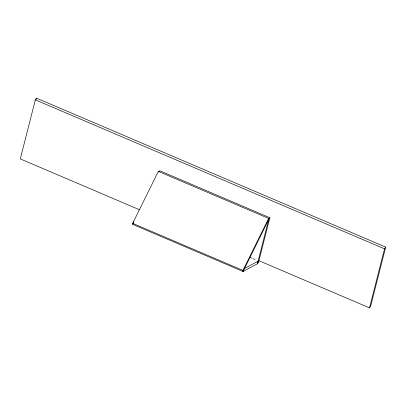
<?xml version="1.0" encoding="UTF-8"?>
<svg xmlns="http://www.w3.org/2000/svg" width="406" height="406" viewBox="0 0 406 406"><rect width="100%" height="100%" fill="white"/><g stroke="black" fill="none" stroke-linecap="round" stroke-linejoin="round"><path stroke-width="0.61" d="M258.734 260.616L369.501 307.87L370.653 306.144L385.7 247.102L36.499 98.13L35.347 99.856L20.3 158.898L139.228 209.633M36.19 99.348L36.499 98.13M158.726 171.997L159.594 170.703L269.868 217.748L258.586 262.032L257.429 263.753L243.042 271.462L132.767 224.416L132.676 223.361L158.35 171.373L268.625 218.413L268.711 219.468L257.429 263.753L258.495 260.977L244.107 268.681L243.042 271.462L242.95 270.406L268.625 218.413M369.501 307.87L384.543 248.827L385.7 247.102M132.767 224.416L133.833 221.64M243.042 271.462L268.711 219.468L269.868 217.748M35.347 99.856L384.543 248.827M250.324 257.49L252.075 258.236M253.242 258.734L254.993 259.48M132.676 223.361L242.95 270.406"/></g></svg>
